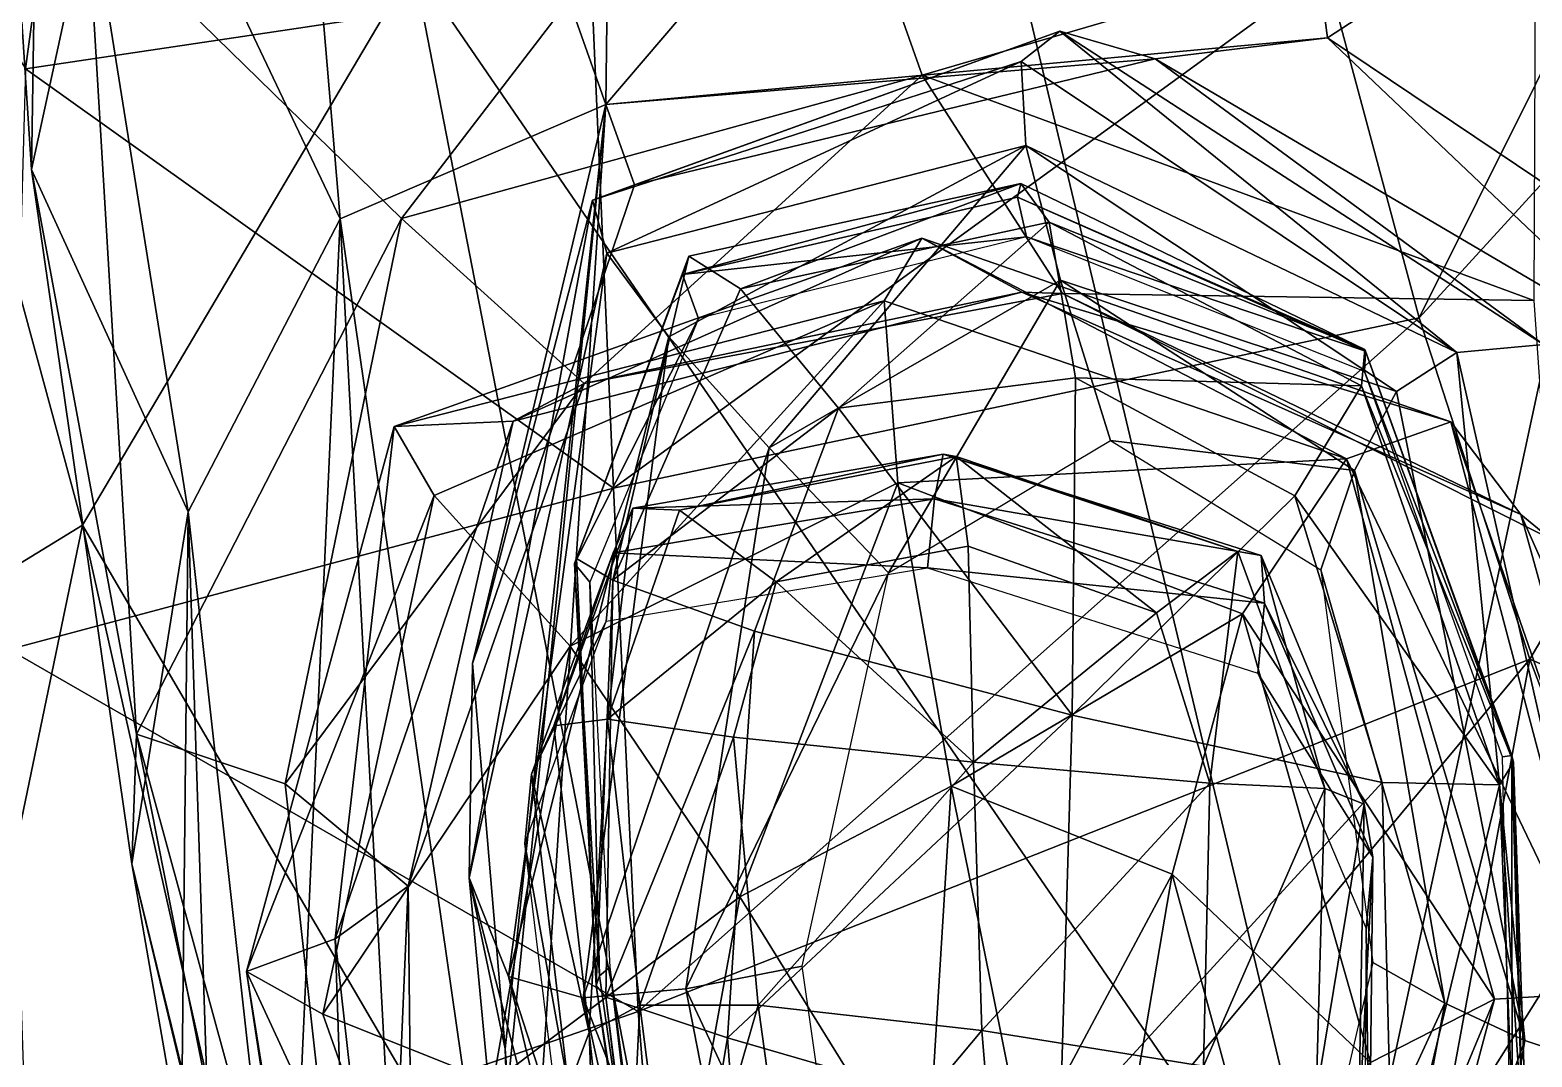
# Model space of a CAD drawing. Extents: x -76 to 76, y -20 to 79.
# Drawn here: x -1.022 to -0.441, y -15.293 to -14.896 of the extents above; entities that cross this region are included whole.
import ezdxf

# ---------------------------------------------------------------- set-up
doc = ezdxf.new("R2010")
doc.units = 0

msp = doc.modelspace()

# ---------------------------------------------------------------- linework, layer by layer
for points in [[(-0.79211, -14.3159, 25.55974), (-0.93917, -14.53067, 25.7798), (-0.79936, -14.92507, 25.38694)], [(-0.79211, -14.3159, 25.55974), (-0.79936, -14.92507, 25.38694), (-0.55475, -14.63891, 25.35983)], [(-0.48506, -15.00759, 27.93395), (-0.2379, -14.51179, 28.01375), (-0.52112, -14.87322, 27.99753)], [(-0.2379, -14.51179, 28.01375), (-0.48506, -15.00759, 27.93395), (-0.146, -14.6367, 27.98381)], [(-0.93917, -14.53067, 25.7798), (-1.01794, -14.72547, 26.12262), (-0.90212, -14.96928, 25.70373)], [(-0.93917, -14.53067, 25.7798), (-0.90212, -14.96928, 25.70373), (-0.79936, -14.92507, 25.38694)], [(-0.87375, -14.87126, 24.94769), (-0.70152, -14.61407, 24.86921), (-0.51599, -15.39267, 24.76285)], [(-0.3779, -14.75012, 24.69859), (-0.51599, -15.39267, 24.76285), (-0.70152, -14.61407, 24.86921)], [(-0.55475, -14.63891, 25.35983), (-0.79936, -14.92507, 25.38694), (-0.52042, -14.89937, 25.38863)], [(-0.41582, -14.83108, 25.31878), (-0.55475, -14.63891, 25.35983), (-0.52042, -14.89937, 25.38863)], [(-0.48506, -15.00759, 27.93395), (-0.44221, -15.13948, 27.87506), (-0.146, -14.6367, 27.98381)], [(-0.17754, -15.25377, 27.8913), (-0.146, -14.6367, 27.98381), (-0.44221, -15.13948, 27.87506)], [(-1.02373, -14.91127, 27.82624), (-1.00263, -14.75486, 27.91399), (-1.16049, -14.68685, 27.81312)], [(-1.03699, -14.71341, 26.42068), (-1.02139, -14.95024, 26.38719), (-1.01794, -14.72547, 26.12262)], [(-1.02139, -14.95024, 26.38719), (-1.03699, -14.71341, 26.42068), (-0.99971, -14.85053, 26.63884)], [(-1.10051, -14.72408, 25.21193), (-1.00175, -15.08768, 25.04925), (-1.245, -15.23671, 25.46927)], [(-0.87375, -14.87126, 24.94769), (-1.00175, -15.08768, 25.04925), (-1.10051, -14.72408, 25.21193)], [(-1.02139, -14.95024, 26.38719), (-0.96087, -15.0826, 26.0655), (-1.01794, -14.72547, 26.12262)], [(-1.01794, -14.72547, 26.12262), (-0.96087, -15.0826, 26.0655), (-0.90212, -14.96928, 25.70373)], [(-0.3779, -14.75012, 24.69859), (-0.20205, -14.89355, 24.61876), (-0.51599, -15.39267, 24.76285)], [(-1.02373, -14.91127, 27.82624), (-0.80499, -14.87855, 27.95578), (-1.00263, -14.75486, 27.91399)], [(-0.87844, -14.96919, 26.66053), (-0.99971, -14.85053, 26.63884), (-0.72731, -14.77236, 26.82006)], [(-0.67708, -14.91374, 26.76125), (-0.87844, -14.96919, 26.66053), (-0.72731, -14.77236, 26.82006)], [(-0.67708, -14.91374, 26.76125), (-0.72731, -14.77236, 26.82006), (-0.44013, -14.84442, 26.90186)], [(-0.41582, -14.83108, 25.31878), (-0.52042, -14.89937, 25.38863), (-0.33352, -15.02495, 25.42521)], [(-0.44066, -15.00093, 26.80487), (-0.67708, -14.91374, 26.76125), (-0.44013, -14.84442, 26.90186)], [(-1.02139, -14.95024, 26.38719), (-0.99971, -14.85053, 26.63884), (-0.98077, -15.16842, 26.43498)], [(-0.98077, -15.16842, 26.43498), (-0.99971, -14.85053, 26.63884), (-0.87844, -14.96919, 26.66053)], [(-0.87375, -14.87126, 24.94769), (-0.7469, -15.52391, 24.8726), (-1.00175, -15.08768, 25.04925)], [(-0.7469, -15.52391, 24.8726), (-0.87375, -14.87126, 24.94769), (-0.51599, -15.39267, 24.76285)], [(-0.80499, -14.87855, 27.95578), (-1.02373, -14.91127, 27.82624), (-0.79638, -15.07342, 27.86526)], [(-0.80499, -14.87855, 27.95578), (-0.79638, -15.07342, 27.86526), (-0.52112, -14.87322, 27.99753)], [(-0.48506, -15.00759, 27.93395), (-0.52112, -14.87322, 27.99753), (-0.79638, -15.07342, 27.86526)], [(-0.20205, -14.89355, 24.61876), (-0.24095, -15.51538, 24.65757), (-0.51599, -15.39267, 24.76285)], [(-0.63891, -14.90856, 25.7457), (-0.62396, -14.89677, 25.68444), (-0.80462, -14.96211, 25.70012)], [(-0.78827, -14.95618, 25.55092), (-0.80462, -14.96211, 25.70012), (-0.62396, -14.89677, 25.68444)], [(-0.58713, -14.90744, 25.5377), (-0.52042, -14.89937, 25.38863), (-0.79936, -14.92507, 25.38694)], [(-0.58713, -14.90744, 25.5377), (-0.78827, -14.95618, 25.55092), (-0.62396, -14.89677, 25.68444)], [(-0.63891, -14.90856, 25.7457), (-0.4705, -15.02093, 25.74331), (-0.62396, -14.89677, 25.68444)], [(-0.58713, -14.90744, 25.5377), (-0.62396, -14.89677, 25.68444), (-0.43699, -15.01785, 25.69383)], [(-0.4705, -15.02093, 25.74331), (-0.43699, -15.01785, 25.69383), (-0.62396, -14.89677, 25.68444)], [(-0.58713, -14.90744, 25.5377), (-0.38982, -15.02337, 25.56568), (-0.52042, -14.89937, 25.38863)], [(-0.38982, -15.02337, 25.56568), (-0.33352, -15.02495, 25.42521), (-0.52042, -14.89937, 25.38863)], [(-0.78827, -14.95618, 25.55092), (-0.58713, -14.90744, 25.5377), (-0.79936, -14.92507, 25.38694)], [(-0.38982, -15.02337, 25.56568), (-0.58713, -14.90744, 25.5377), (-0.43699, -15.01785, 25.69383)], [(-1.02373, -14.91127, 27.82624), (-1.02999, -15.13577, 27.70538), (-0.79638, -15.07342, 27.86526)], [(-0.87844, -14.96919, 26.66053), (-0.67708, -14.91374, 26.76125), (-0.80775, -15.03294, 26.60553)], [(-0.67708, -14.91374, 26.76125), (-0.62292, -14.99814, 26.6776), (-0.80775, -15.03294, 26.60553)], [(-0.799, -14.98261, 25.76436), (-0.63891, -14.90856, 25.7457), (-0.80462, -14.96211, 25.70012)], [(-0.63891, -14.90856, 25.7457), (-0.799, -14.98261, 25.76436), (-0.6371, -14.94098, 25.74307)], [(-0.67708, -14.91374, 26.76125), (-0.44066, -15.00093, 26.80487), (-0.62292, -14.99814, 26.6776)], [(-0.63891, -14.90856, 25.7457), (-0.6371, -14.94098, 25.74307), (-0.4705, -15.02093, 25.74331)], [(-0.844, -15.37208, 25.47959), (-0.79936, -14.92507, 25.38694), (-0.90212, -14.96928, 25.70373)], [(-0.85088, -15.14122, 25.60093), (-0.78827, -14.95618, 25.55092), (-0.79936, -14.92507, 25.38694)], [(-0.83829, -15.29006, 25.53456), (-0.85088, -15.14122, 25.60093), (-0.79936, -14.92507, 25.38694)], [(-0.844, -15.37208, 25.47959), (-0.83313, -15.44249, 25.4951), (-0.79936, -14.92507, 25.38694)], [(-0.83313, -15.44249, 25.4951), (-0.83829, -15.29006, 25.53456), (-0.79936, -14.92507, 25.38694)], [(-0.799, -14.98261, 25.76436), (-0.77501, -15.01488, 25.75904), (-0.6371, -14.94098, 25.74307)], [(-0.6371, -14.94098, 25.74307), (-0.77501, -15.01488, 25.75904), (-0.73626, -15.05785, 25.7107)], [(-0.62363, -14.99304, 25.70391), (-0.6371, -14.94098, 25.74307), (-0.73626, -15.05785, 25.7107)], [(-0.6371, -14.94098, 25.74307), (-0.49374, -15.03603, 25.73699), (-0.4705, -15.02093, 25.74331)], [(-0.6371, -14.94098, 25.74307), (-0.62363, -14.99304, 25.70391), (-0.49374, -15.03603, 25.73699)], [(-0.98267, -15.21859, 26.27777), (-1.02139, -14.95024, 26.38719), (-0.98077, -15.16842, 26.43498)], [(-1.02139, -14.95024, 26.38719), (-0.98267, -15.21859, 26.27777), (-0.96087, -15.0826, 26.0655)], [(-0.78827, -14.95618, 25.55092), (-0.85088, -15.14122, 25.60093), (-0.80462, -14.96211, 25.70012)], [(-0.64028, -14.96096, 25.74739), (-0.76981, -14.99082, 25.7514), (-0.63894, -14.95571, 25.79648)], [(-0.76981, -14.99082, 25.7514), (-0.76729, -14.9837, 25.81027), (-0.63894, -14.95571, 25.79648)], [(-0.63894, -14.95571, 25.79648), (-0.76729, -14.9837, 25.81027), (-0.74729, -14.99636, 25.87472)], [(-0.62799, -14.97061, 25.86141), (-0.63894, -14.95571, 25.79648), (-0.74729, -14.99636, 25.87472)], [(-0.64028, -14.96096, 25.74739), (-0.63894, -14.95571, 25.79648), (-0.50598, -15.01983, 25.78301)], [(-0.63894, -14.95571, 25.79648), (-0.62799, -14.97061, 25.86141), (-0.50598, -15.01983, 25.78301)], [(-0.85088, -15.14122, 25.60093), (-0.85225, -15.22404, 25.7141), (-0.80462, -14.96211, 25.70012)], [(-0.799, -14.98261, 25.76436), (-0.80462, -14.96211, 25.70012), (-0.85225, -15.22404, 25.7141)], [(-0.64028, -14.96096, 25.74739), (-0.6368, -14.97631, 25.7062), (-0.76981, -14.99082, 25.7514)], [(-0.64028, -14.96096, 25.74739), (-0.50579, -15.02045, 25.74054), (-0.6368, -14.97631, 25.7062)], [(-0.50579, -15.02045, 25.74054), (-0.64028, -14.96096, 25.74739), (-0.50598, -15.01983, 25.78301)], [(-0.9233, -15.18764, 26.50369), (-0.98077, -15.16842, 26.43498), (-0.87844, -14.96919, 26.66053)], [(-0.90212, -14.96928, 25.70373), (-0.96087, -15.0826, 26.0655), (-0.92271, -15.42463, 25.90655)], [(-0.9233, -15.18764, 26.50369), (-0.87844, -14.96919, 26.66053), (-0.80775, -15.03294, 26.60553)], [(-0.88106, -15.36419, 25.67551), (-0.90212, -14.96928, 25.70373), (-0.92271, -15.42463, 25.90655)], [(-0.88106, -15.36419, 25.67551), (-0.844, -15.37208, 25.47959), (-0.90212, -14.96928, 25.70373)], [(-0.62799, -14.97061, 25.86141), (-0.74729, -14.99636, 25.87472), (-0.70942, -15.04251, 25.90249)], [(-0.61789, -15.03073, 25.91192), (-0.62799, -14.97061, 25.86141), (-0.70942, -15.04251, 25.90249)], [(-0.62799, -14.97061, 25.86141), (-0.50736, -15.03379, 25.84562), (-0.50598, -15.01983, 25.78301)], [(-0.62799, -14.97061, 25.86141), (-0.61789, -15.03073, 25.91192), (-0.50736, -15.03379, 25.84562)], [(-0.67726, -14.97674, 26.39267), (-0.88121, -15.04957, 26.34524), (-0.83527, -15.04744, 26.47429)], [(-0.67726, -14.97674, 26.39267), (-0.69177, -15.00098, 26.33826), (-0.88121, -15.04957, 26.34524)], [(-0.63864, -14.99761, 26.53047), (-0.67726, -14.97674, 26.39267), (-0.83527, -15.04744, 26.47429)], [(-0.6368, -14.97631, 25.7062), (-0.76359, -15.00783, 25.69533), (-0.76981, -14.99082, 25.7514)], [(-0.69177, -15.00098, 26.33826), (-0.67726, -14.97674, 26.39267), (-0.51306, -15.06208, 26.32064)], [(-0.67726, -14.97674, 26.39267), (-0.63864, -14.99761, 26.53047), (-0.47282, -15.0477, 26.37844)], [(-0.67726, -14.97674, 26.39267), (-0.47282, -15.0477, 26.37844), (-0.51306, -15.06208, 26.32064)], [(-0.50579, -15.02045, 25.74054), (-0.5062, -15.02836, 25.70812), (-0.6368, -14.97631, 25.7062)], [(-0.83703, -15.26208, 25.77641), (-0.799, -14.98261, 25.76436), (-0.85225, -15.22404, 25.7141)], [(-0.799, -14.98261, 25.76436), (-0.83703, -15.26208, 25.77641), (-0.77501, -15.01488, 25.75904)], [(-0.81078, -15.10056, 25.80639), (-0.76729, -14.9837, 25.81027), (-0.76981, -14.99082, 25.7514)], [(-0.81078, -15.10056, 25.80639), (-0.79674, -15.10891, 25.86412), (-0.76729, -14.9837, 25.81027)], [(-0.79674, -15.10891, 25.86412), (-0.74729, -14.99636, 25.87472), (-0.76729, -14.9837, 25.81027)], [(-0.8115, -15.10255, 25.74224), (-0.81078, -15.10056, 25.80639), (-0.76981, -14.99082, 25.7514)], [(-0.8115, -15.10255, 25.74224), (-0.76981, -14.99082, 25.7514), (-0.76359, -15.00783, 25.69533)], [(-0.62363, -14.99304, 25.70391), (-0.73626, -15.05785, 25.7107), (-0.69013, -15.10617, 25.64085)], [(-0.60434, -15.05493, 25.64648), (-0.62363, -14.99304, 25.70391), (-0.69013, -15.10617, 25.64085)], [(-0.62363, -14.99304, 25.70391), (-0.51009, -15.06662, 25.69767), (-0.49374, -15.03603, 25.73699)], [(-0.62363, -14.99304, 25.70391), (-0.60434, -15.05493, 25.64648), (-0.51009, -15.06662, 25.69767)], [(-0.63864, -14.99761, 26.53047), (-0.83527, -15.04744, 26.47429), (-0.80775, -15.03294, 26.60553)], [(-0.62292, -14.99814, 26.6776), (-0.63864, -14.99761, 26.53047), (-0.80775, -15.03294, 26.60553)], [(-0.74729, -14.99636, 25.87472), (-0.79674, -15.10891, 25.86412), (-0.70942, -15.04251, 25.90249)], [(-0.63864, -14.99761, 26.53047), (-0.62292, -14.99814, 26.6776), (-0.4458, -15.08356, 26.52832)], [(-0.63864, -14.99761, 26.53047), (-0.4458, -15.08356, 26.52832), (-0.47282, -15.0477, 26.37844)], [(-0.44066, -15.00093, 26.80487), (-0.4343, -15.09295, 26.69477), (-0.62292, -14.99814, 26.6776)], [(-0.62292, -14.99814, 26.6776), (-0.4343, -15.09295, 26.69477), (-0.4458, -15.08356, 26.52832)], [(-0.69177, -15.00098, 26.33826), (-0.86577, -15.07627, 26.29686), (-0.88121, -15.04957, 26.34524)], [(-0.86577, -15.07627, 26.29686), (-0.69177, -15.00098, 26.33826), (-0.81319, -15.13451, 26.3154)], [(-0.69177, -15.00098, 26.33826), (-0.68655, -15.07127, 26.35002), (-0.81319, -15.13451, 26.3154)], [(-0.69177, -15.00098, 26.33826), (-0.51306, -15.06208, 26.32064), (-0.68655, -15.07127, 26.35002)], [(-0.80555, -15.10971, 25.67487), (-0.8115, -15.10255, 25.74224), (-0.76359, -15.00783, 25.69533)], [(-0.78694, -15.27566, 27.79158), (-0.48506, -15.00759, 27.93395), (-0.79638, -15.07342, 27.86526)], [(-0.48506, -15.00759, 27.93395), (-0.78694, -15.27566, 27.79158), (-0.44221, -15.13948, 27.87506)], [(-0.83703, -15.26208, 25.77641), (-0.80815, -15.27041, 25.7753), (-0.77501, -15.01488, 25.75904)], [(-0.73626, -15.05785, 25.7107), (-0.77501, -15.01488, 25.75904), (-0.80815, -15.27041, 25.7753)], [(-0.4705, -15.02093, 25.74331), (-0.40747, -15.29892, 25.76624), (-0.43699, -15.01785, 25.69383)], [(-0.44862, -15.17933, 25.78784), (-0.50598, -15.01983, 25.78301), (-0.50736, -15.03379, 25.84562)], [(-0.50579, -15.02045, 25.74054), (-0.44922, -15.17674, 25.7412), (-0.5062, -15.02836, 25.70812)], [(-0.44922, -15.17674, 25.7412), (-0.50579, -15.02045, 25.74054), (-0.50598, -15.01983, 25.78301)], [(-0.44862, -15.17933, 25.78784), (-0.44922, -15.17674, 25.7412), (-0.50598, -15.01983, 25.78301)], [(-0.4705, -15.02093, 25.74331), (-0.49374, -15.03603, 25.73699), (-0.44423, -15.28687, 25.7463)], [(-0.40747, -15.29892, 25.76624), (-0.4705, -15.02093, 25.74331), (-0.44423, -15.28687, 25.7463)], [(-0.44922, -15.17674, 25.7412), (-0.45276, -15.17721, 25.7017), (-0.5062, -15.02836, 25.70812)], [(-0.87586, -15.22724, 26.47717), (-0.9233, -15.18764, 26.50369), (-0.80775, -15.03294, 26.60553)], [(-0.87586, -15.22724, 26.47717), (-0.80775, -15.03294, 26.60553), (-0.83527, -15.04744, 26.47429)], [(-0.61911, -15.16111, 25.91775), (-0.61789, -15.03073, 25.91192), (-0.70942, -15.04251, 25.90249)], [(-0.61789, -15.03073, 25.91192), (-0.61911, -15.16111, 25.91775), (-0.53304, -15.07634, 25.88917)], [(-0.61789, -15.03073, 25.91192), (-0.53304, -15.07634, 25.88917), (-0.50736, -15.03379, 25.84562)], [(-0.45393, -15.18803, 25.84878), (-0.50736, -15.03379, 25.84562), (-0.53304, -15.07634, 25.88917)], [(-0.45393, -15.18803, 25.84878), (-0.44862, -15.17933, 25.78784), (-0.50736, -15.03379, 25.84562)], [(-0.44423, -15.28687, 25.7463), (-0.49374, -15.03603, 25.73699), (-0.51009, -15.06662, 25.69767)], [(-0.79674, -15.10891, 25.86412), (-0.74198, -15.12872, 25.90478), (-0.70942, -15.04251, 25.90249)], [(-0.74198, -15.12872, 25.90478), (-0.61911, -15.16111, 25.91775), (-0.70942, -15.04251, 25.90249)], [(-0.93826, -15.2602, 26.25278), (-0.90407, -15.24758, 26.36707), (-0.88121, -15.04957, 26.34524)], [(-0.93826, -15.2602, 26.25278), (-0.88121, -15.04957, 26.34524), (-0.86577, -15.07627, 26.29686)], [(-0.90407, -15.24758, 26.36707), (-0.87586, -15.22724, 26.47717), (-0.83527, -15.04744, 26.47429)], [(-0.90407, -15.24758, 26.36707), (-0.83527, -15.04744, 26.47429), (-0.88121, -15.04957, 26.34524)], [(-0.51306, -15.06208, 26.32064), (-0.47282, -15.0477, 26.37844), (-0.41434, -15.26845, 26.28594)], [(-0.38832, -15.29112, 26.46107), (-0.41434, -15.26845, 26.28594), (-0.47282, -15.0477, 26.37844)], [(-0.4458, -15.08356, 26.52832), (-0.38832, -15.29112, 26.46107), (-0.47282, -15.0477, 26.37844)], [(-0.76853, -15.26694, 25.71355), (-0.73626, -15.05785, 25.7107), (-0.80815, -15.27041, 25.7753)], [(-0.73626, -15.05785, 25.7107), (-0.76853, -15.26694, 25.71355), (-0.69013, -15.10617, 25.64085)], [(-0.60434, -15.05493, 25.64648), (-0.523, -15.10493, 25.64187), (-0.51009, -15.06662, 25.69767)], [(-0.67242, -15.07758, 26.28355), (-0.66901, -15.0602, 26.15886), (-0.78891, -15.08112, 26.15526)], [(-0.77098, -15.08196, 26.07948), (-0.78891, -15.08112, 26.15526), (-0.66901, -15.0602, 26.15886)], [(-0.664, -15.06118, 26.07629), (-0.77098, -15.08196, 26.07948), (-0.66901, -15.0602, 26.15886)], [(-0.77098, -15.08196, 26.07948), (-0.664, -15.06118, 26.07629), (-0.73352, -15.1096, 26.05804)], [(-0.664, -15.06118, 26.07629), (-0.65942, -15.09581, 26.04054), (-0.73352, -15.1096, 26.05804)], [(-0.51306, -15.06208, 26.32064), (-0.55333, -15.12195, 26.33463), (-0.68655, -15.07127, 26.35002)], [(-0.66901, -15.0602, 26.15886), (-0.67242, -15.07758, 26.28355), (-0.54606, -15.09938, 26.15703)], [(-0.664, -15.06118, 26.07629), (-0.66901, -15.0602, 26.15886), (-0.55508, -15.09785, 26.07889)], [(-0.66901, -15.0602, 26.15886), (-0.54606, -15.09938, 26.15703), (-0.55508, -15.09785, 26.07889)], [(-0.664, -15.06118, 26.07629), (-0.55508, -15.09785, 26.07889), (-0.58658, -15.1216, 26.05646)], [(-0.65942, -15.09581, 26.04054), (-0.664, -15.06118, 26.07629), (-0.58658, -15.1216, 26.05646)], [(-0.51306, -15.06208, 26.32064), (-0.45593, -15.27088, 26.22682), (-0.55333, -15.12195, 26.33463)], [(-0.45593, -15.27088, 26.22682), (-0.51306, -15.06208, 26.32064), (-0.41434, -15.26845, 26.28594)], [(-0.47507, -15.27238, 25.69444), (-0.51009, -15.06662, 25.69767), (-0.523, -15.10493, 25.64187)], [(-0.47507, -15.27238, 25.69444), (-0.44423, -15.28687, 25.7463), (-0.51009, -15.06662, 25.69767)], [(-0.78694, -15.27566, 27.79158), (-0.79638, -15.07342, 27.86526), (-1.02999, -15.13577, 27.70538)], [(-0.90875, -15.27665, 26.21365), (-0.93826, -15.2602, 26.25278), (-0.86577, -15.07627, 26.29686)], [(-0.90875, -15.27665, 26.21365), (-0.86577, -15.07627, 26.29686), (-0.81319, -15.13451, 26.3154)], [(-0.74767, -15.23133, 26.38712), (-0.81319, -15.13451, 26.3154), (-0.68655, -15.07127, 26.35002)], [(-0.66594, -15.18858, 26.41073), (-0.74767, -15.23133, 26.38712), (-0.68655, -15.07127, 26.35002)], [(-0.66594, -15.18858, 26.41073), (-0.68655, -15.07127, 26.35002), (-0.55333, -15.12195, 26.33463)], [(-0.7988, -15.1627, 26.08876), (-0.81952, -15.16526, 26.14733), (-0.78891, -15.08112, 26.15526)], [(-0.79662, -15.09844, 26.27771), (-0.78891, -15.08112, 26.15526), (-0.81952, -15.16526, 26.14733)], [(-0.77098, -15.08196, 26.07948), (-0.7988, -15.1627, 26.08876), (-0.78891, -15.08112, 26.15526)], [(-0.7988, -15.1627, 26.08876), (-0.77098, -15.08196, 26.07948), (-0.73352, -15.1096, 26.05804)], [(-0.67242, -15.07758, 26.28355), (-0.79662, -15.09844, 26.27771), (-0.67503, -15.10414, 26.42931)], [(-0.79662, -15.09844, 26.27771), (-0.67242, -15.07758, 26.28355), (-0.78891, -15.08112, 26.15526)], [(-0.67242, -15.07758, 26.28355), (-0.67503, -15.10414, 26.42931), (-0.54479, -15.1179, 26.28024)], [(-0.67242, -15.07758, 26.28355), (-0.54479, -15.1179, 26.28024), (-0.54606, -15.09938, 26.15703)], [(-0.61911, -15.16111, 25.91775), (-0.49935, -15.18718, 25.90007), (-0.53304, -15.07634, 25.88917)], [(-0.49935, -15.18718, 25.90007), (-0.45393, -15.18803, 25.84878), (-0.53304, -15.07634, 25.88917)], [(-1.00175, -15.08768, 25.04925), (-1.08137, -15.47121, 25.3568), (-1.245, -15.23671, 25.46927)], [(-1.00175, -15.08768, 25.04925), (-0.88899, -15.58841, 24.98582), (-1.08137, -15.47121, 25.3568)], [(-0.7469, -15.52391, 24.8726), (-0.88899, -15.58841, 24.98582), (-1.00175, -15.08768, 25.04925)], [(-0.98267, -15.21859, 26.27777), (-0.9631, -15.29818, 26.10456), (-0.96087, -15.0826, 26.0655)], [(-0.95154, -15.36553, 26.01579), (-0.96087, -15.0826, 26.0655), (-0.9631, -15.29818, 26.10456)], [(-0.92271, -15.42463, 25.90655), (-0.96087, -15.0826, 26.0655), (-0.95154, -15.36553, 26.01579)], [(-0.38832, -15.29112, 26.46107), (-0.4458, -15.08356, 26.52832), (-0.35478, -15.28826, 26.65955)], [(-0.4458, -15.08356, 26.52832), (-0.4343, -15.09295, 26.69477), (-0.35478, -15.28826, 26.65955)], [(-0.82815, -15.18396, 26.26407), (-0.79662, -15.09844, 26.27771), (-0.81952, -15.16526, 26.14733)], [(-0.79662, -15.09844, 26.27771), (-0.82815, -15.18396, 26.26407), (-0.79922, -15.12486, 26.42351)], [(-0.79662, -15.09844, 26.27771), (-0.79922, -15.12486, 26.42351), (-0.67503, -15.10414, 26.42931)], [(-0.65942, -15.09581, 26.04054), (-0.65732, -15.17935, 26.05632), (-0.73352, -15.1096, 26.05804)], [(-0.65732, -15.17935, 26.05632), (-0.65942, -15.09581, 26.04054), (-0.58658, -15.1216, 26.05646)], [(-0.56601, -15.18744, 26.06252), (-0.58658, -15.1216, 26.05646), (-0.55508, -15.09785, 26.07889)], [(-0.52149, -15.18945, 26.08702), (-0.56601, -15.18744, 26.06252), (-0.55508, -15.09785, 26.07889)], [(-0.52149, -15.18945, 26.08702), (-0.55508, -15.09785, 26.07889), (-0.54606, -15.09938, 26.15703)], [(-0.50629, -15.19556, 26.14871), (-0.52149, -15.18945, 26.08702), (-0.54606, -15.09938, 26.15703)], [(-0.50629, -15.19556, 26.14871), (-0.54606, -15.09938, 26.15703), (-0.54479, -15.1179, 26.28024)], [(-0.81078, -15.10056, 25.80639), (-0.8115, -15.10255, 25.74224), (-0.80318, -15.2656, 25.79649)], [(-0.8115, -15.10255, 25.74224), (-0.80555, -15.10971, 25.67487), (-0.8018, -15.26185, 25.7284)], [(-0.8115, -15.10255, 25.74224), (-0.8018, -15.26185, 25.7284), (-0.80318, -15.2656, 25.79649)], [(-0.79674, -15.10891, 25.86412), (-0.81078, -15.10056, 25.80639), (-0.80318, -15.2656, 25.79649)], [(-0.67503, -15.10414, 26.42931), (-0.54739, -15.14491, 26.426), (-0.54479, -15.1179, 26.28024)], [(-0.50297, -15.25667, 25.62661), (-0.47507, -15.27238, 25.69444), (-0.523, -15.10493, 25.64187)], [(-0.80555, -15.10971, 25.67487), (-0.79786, -15.25849, 25.65346), (-0.8018, -15.26185, 25.7284)], [(-0.79944, -15.27017, 25.8509), (-0.79674, -15.10891, 25.86412), (-0.80318, -15.2656, 25.79649)], [(-0.79674, -15.10891, 25.86412), (-0.79944, -15.27017, 25.8509), (-0.74198, -15.12872, 25.90478)], [(-0.75004, -15.16962, 26.06591), (-0.7988, -15.1627, 26.08876), (-0.73352, -15.1096, 26.05804)], [(-0.76853, -15.26694, 25.71355), (-0.72353, -15.25815, 25.62539), (-0.69013, -15.10617, 25.64085)], [(-0.65732, -15.17935, 26.05632), (-0.75004, -15.16962, 26.06591), (-0.73352, -15.1096, 26.05804)], [(-0.58049, -15.22255, 26.40006), (-0.66594, -15.18858, 26.41073), (-0.55333, -15.12195, 26.33463)], [(-0.56601, -15.18744, 26.06252), (-0.65732, -15.17935, 26.05632), (-0.58658, -15.1216, 26.05646)], [(-0.58049, -15.22255, 26.40006), (-0.55333, -15.12195, 26.33463), (-0.50379, -15.29533, 26.25603)], [(-0.45593, -15.27088, 26.22682), (-0.50379, -15.29533, 26.25603), (-0.55333, -15.12195, 26.33463)], [(-0.50295, -15.21598, 26.26647), (-0.54479, -15.1179, 26.28024), (-0.54739, -15.14491, 26.426)], [(-0.50295, -15.21598, 26.26647), (-0.50629, -15.19556, 26.14871), (-0.54479, -15.1179, 26.28024)], [(-0.82815, -15.18396, 26.26407), (-0.83074, -15.21072, 26.40992), (-0.79922, -15.12486, 26.42351)], [(-0.79944, -15.27017, 25.8509), (-0.75241, -15.28586, 25.89008), (-0.74198, -15.12872, 25.90478)], [(-0.61911, -15.16111, 25.91775), (-0.74198, -15.12872, 25.90478), (-0.75241, -15.28586, 25.89008)], [(-1.02254, -15.35756, 27.63238), (-0.78694, -15.27566, 27.79158), (-1.02999, -15.13577, 27.70538)], [(-0.84298, -15.30292, 26.24394), (-0.90875, -15.27665, 26.21365), (-0.81319, -15.13451, 26.3154)], [(-0.84298, -15.30292, 26.24394), (-0.81319, -15.13451, 26.3154), (-0.74767, -15.23133, 26.38712)], [(-0.78694, -15.27566, 27.79158), (-0.76651, -15.52895, 27.71918), (-0.44221, -15.13948, 27.87506)], [(-0.44221, -15.13948, 27.87506), (-0.76651, -15.52895, 27.71918), (-0.51639, -15.54097, 27.71176)], [(-0.35594, -15.36681, 27.80334), (-0.44221, -15.13948, 27.87506), (-0.51639, -15.54097, 27.71176)], [(-0.35594, -15.36681, 27.80334), (-0.17754, -15.25377, 27.8913), (-0.44221, -15.13948, 27.87506)], [(-0.85088, -15.14122, 25.60093), (-0.83829, -15.29006, 25.53456), (-0.85225, -15.22404, 25.7141)], [(-0.50553, -15.24355, 26.41225), (-0.50295, -15.21598, 26.26647), (-0.54739, -15.14491, 26.426)], [(-0.81952, -15.16526, 26.14733), (-0.7988, -15.1627, 26.08876), (-0.80583, -15.28376, 26.12881)], [(-0.7988, -15.1627, 26.08876), (-0.78626, -15.27327, 26.0813), (-0.80583, -15.28376, 26.12881)], [(-0.7988, -15.1627, 26.08876), (-0.75004, -15.16962, 26.06591), (-0.78626, -15.27327, 26.0813)], [(-0.6239, -15.323, 25.91251), (-0.61911, -15.16111, 25.91775), (-0.75241, -15.28586, 25.89008)], [(-0.61911, -15.16111, 25.91775), (-0.6239, -15.323, 25.91251), (-0.49935, -15.18718, 25.90007)], [(-0.98267, -15.21859, 26.27777), (-0.98077, -15.16842, 26.43498), (-0.91545, -15.49817, 26.30598)], [(-0.9233, -15.18764, 26.50369), (-0.88785, -15.50883, 26.36816), (-0.98077, -15.16842, 26.43498)], [(-0.88785, -15.50883, 26.36816), (-0.91545, -15.49817, 26.30598), (-0.98077, -15.16842, 26.43498)], [(-0.82815, -15.18396, 26.26407), (-0.81952, -15.16526, 26.14733), (-0.80583, -15.28376, 26.12881)], [(-0.75004, -15.16962, 26.06591), (-0.74054, -15.27316, 26.07003), (-0.78626, -15.27327, 26.0813)], [(-0.75004, -15.16962, 26.06591), (-0.65732, -15.17935, 26.05632), (-0.74054, -15.27316, 26.07003)], [(-0.65732, -15.17935, 26.05632), (-0.6541, -15.283, 26.06384), (-0.74054, -15.27316, 26.07003)], [(-0.65732, -15.17935, 26.05632), (-0.56601, -15.18744, 26.06252), (-0.6541, -15.283, 26.06384)], [(-0.44862, -15.17933, 25.78784), (-0.45393, -15.18803, 25.84878), (-0.44227, -15.36395, 25.79866)], [(-0.45276, -15.17721, 25.7017), (-0.44922, -15.17674, 25.7412), (-0.44903, -15.356, 25.68779)], [(-0.44922, -15.17674, 25.7412), (-0.44862, -15.17933, 25.78784), (-0.44405, -15.36006, 25.74181)], [(-0.44922, -15.17674, 25.7412), (-0.44405, -15.36006, 25.74181), (-0.44903, -15.356, 25.68779)], [(-0.44862, -15.17933, 25.78784), (-0.44227, -15.36395, 25.79866), (-0.44405, -15.36006, 25.74181)], [(-0.82815, -15.18396, 26.26407), (-0.81378, -15.30507, 26.24369), (-0.83074, -15.21072, 26.40992)], [(-0.81378, -15.30507, 26.24369), (-0.82815, -15.18396, 26.26407), (-0.80583, -15.28376, 26.12881)], [(-0.9233, -15.18764, 26.50369), (-0.87586, -15.22724, 26.47717), (-0.88785, -15.50883, 26.36816)], [(-0.74767, -15.23133, 26.38712), (-0.66594, -15.18858, 26.41073), (-0.6757, -15.34743, 26.48544)], [(-0.66594, -15.18858, 26.41073), (-0.63763, -15.32939, 26.4959), (-0.6757, -15.34743, 26.48544)], [(-0.66594, -15.18858, 26.41073), (-0.58049, -15.22255, 26.40006), (-0.63763, -15.32939, 26.4959)], [(-0.56601, -15.18744, 26.06252), (-0.56838, -15.29673, 26.06559), (-0.6541, -15.283, 26.06384)], [(-0.6239, -15.323, 25.91251), (-0.49502, -15.35805, 25.90671), (-0.49935, -15.18718, 25.90007)], [(-0.56601, -15.18744, 26.06252), (-0.52149, -15.18945, 26.08702), (-0.56838, -15.29673, 26.06559)], [(-0.52149, -15.18945, 26.08702), (-0.52479, -15.30827, 26.07814), (-0.56838, -15.29673, 26.06559)], [(-0.52149, -15.18945, 26.08702), (-0.50629, -15.19556, 26.14871), (-0.52479, -15.30827, 26.07814)], [(-0.45393, -15.18803, 25.84878), (-0.49935, -15.18718, 25.90007), (-0.49502, -15.35805, 25.90671)], [(-0.44687, -15.36749, 25.86119), (-0.45393, -15.18803, 25.84878), (-0.49502, -15.35805, 25.90671)], [(-0.45393, -15.18803, 25.84878), (-0.44687, -15.36749, 25.86119), (-0.44227, -15.36395, 25.79866)], [(-0.50629, -15.19556, 26.14871), (-0.50844, -15.32298, 26.12873), (-0.52479, -15.30827, 26.07814)], [(-0.50629, -15.19556, 26.14871), (-0.50295, -15.21598, 26.26647), (-0.50844, -15.32298, 26.12873)], [(-0.81378, -15.30507, 26.24369), (-0.81593, -15.33178, 26.39226), (-0.83074, -15.21072, 26.40992)], [(-0.93081, -15.51655, 26.18388), (-0.98267, -15.21859, 26.27777), (-0.91545, -15.49817, 26.30598)], [(-0.98267, -15.21859, 26.27777), (-0.93081, -15.51655, 26.18388), (-0.9631, -15.29818, 26.10456)], [(-0.50295, -15.21598, 26.26647), (-0.50442, -15.34622, 26.2446), (-0.50844, -15.32298, 26.12873)], [(-0.50295, -15.21598, 26.26647), (-0.50553, -15.24355, 26.41225), (-0.50442, -15.34622, 26.2446)], [(-0.83703, -15.26208, 25.77641), (-0.85225, -15.22404, 25.7141), (-0.76767, -15.55047, 25.78108)], [(-0.83829, -15.29006, 25.53456), (-0.81448, -15.62293, 25.72068), (-0.85225, -15.22404, 25.7141)], [(-0.85225, -15.22404, 25.7141), (-0.81448, -15.62293, 25.72068), (-0.76767, -15.55047, 25.78108)], [(-0.58049, -15.22255, 26.40006), (-0.60108, -15.34351, 26.49122), (-0.63763, -15.32939, 26.4959)], [(-0.58049, -15.22255, 26.40006), (-0.54862, -15.33905, 26.34646), (-0.60108, -15.34351, 26.49122)], [(-0.54862, -15.33905, 26.34646), (-0.58049, -15.22255, 26.40006), (-0.50379, -15.29533, 26.25603)], [(-0.87586, -15.22724, 26.47717), (-0.90407, -15.24758, 26.36707), (-0.87258, -15.52699, 26.3609)], [(-0.87586, -15.22724, 26.47717), (-0.87258, -15.52699, 26.3609), (-0.88785, -15.50883, 26.36816)], [(-0.76838, -15.345, 26.33791), (-0.84298, -15.30292, 26.24394), (-0.74767, -15.23133, 26.38712)], [(-0.76838, -15.345, 26.33791), (-0.74767, -15.23133, 26.38712), (-0.6757, -15.34743, 26.48544)], [(-0.50553, -15.24355, 26.41225), (-0.50656, -15.37372, 26.39312), (-0.50442, -15.34622, 26.2446)], [(-0.90407, -15.24758, 26.36707), (-0.93826, -15.2602, 26.25278), (-0.89418, -15.53553, 26.26793)], [(-0.90407, -15.24758, 26.36707), (-0.89418, -15.53553, 26.26793), (-0.87258, -15.52699, 26.3609)], [(-0.90875, -15.27665, 26.21365), (-0.83852, -15.47559, 26.13374), (-0.93826, -15.2602, 26.25278)], [(-0.93826, -15.2602, 26.25278), (-0.89494, -15.54771, 26.13206), (-0.89418, -15.53553, 26.26793)], [(-0.83852, -15.47559, 26.13374), (-0.89494, -15.54771, 26.13206), (-0.93826, -15.2602, 26.25278)], [(-0.8018, -15.26185, 25.7284), (-0.77714, -15.43439, 25.71838), (-0.80318, -15.2656, 25.79649)], [(-0.77714, -15.43439, 25.71838), (-0.8018, -15.26185, 25.7284), (-0.79786, -15.25849, 25.65346)], [(-0.77567, -15.43073, 25.63969), (-0.77714, -15.43439, 25.71838), (-0.79786, -15.25849, 25.65346)], [(-0.72353, -15.25815, 25.62539), (-0.76853, -15.26694, 25.71355), (-0.70178, -15.40976, 25.61022)], [(-0.47507, -15.27238, 25.69444), (-0.50297, -15.25667, 25.62661), (-0.53807, -15.40878, 25.61105)], [(-0.83703, -15.26208, 25.77641), (-0.76767, -15.55047, 25.78108), (-0.75031, -15.52993, 25.78277)], [(-0.80815, -15.27041, 25.7753), (-0.83703, -15.26208, 25.77641), (-0.75031, -15.52993, 25.78277)], [(-0.76853, -15.26694, 25.71355), (-0.80815, -15.27041, 25.7753), (-0.72743, -15.4773, 25.71089)], [(-0.77714, -15.43439, 25.71838), (-0.77821, -15.43814, 25.79221), (-0.80318, -15.2656, 25.79649)], [(-0.79944, -15.27017, 25.8509), (-0.80318, -15.2656, 25.79649), (-0.77821, -15.43814, 25.79221)], [(-0.76853, -15.26694, 25.71355), (-0.72743, -15.4773, 25.71089), (-0.70178, -15.40976, 25.61022)], [(-0.80815, -15.27041, 25.7753), (-0.75031, -15.52993, 25.78277), (-0.72743, -15.4773, 25.71089)], [(-0.79281, -15.40777, 26.09346), (-0.80583, -15.28376, 26.12881), (-0.78626, -15.27327, 26.0813)], [(-0.77848, -15.44203, 25.85635), (-0.79944, -15.27017, 25.8509), (-0.77821, -15.43814, 25.79221)], [(-0.79944, -15.27017, 25.8509), (-0.77848, -15.44203, 25.85635), (-0.75241, -15.28586, 25.89008)], [(-0.77221, -15.38351, 26.0343), (-0.79281, -15.40777, 26.09346), (-0.78626, -15.27327, 26.0813)], [(-0.77221, -15.38351, 26.0343), (-0.78626, -15.27327, 26.0813), (-0.74054, -15.27316, 26.07003)], [(-0.72712, -15.37018, 26.01321), (-0.77221, -15.38351, 26.0343), (-0.74054, -15.27316, 26.07003)], [(-0.72712, -15.37018, 26.01321), (-0.74054, -15.27316, 26.07003), (-0.6541, -15.283, 26.06384)], [(-0.45593, -15.27088, 26.22682), (-0.51201, -15.48113, 26.1297), (-0.53905, -15.4706, 26.17441)], [(-0.50379, -15.29533, 26.25603), (-0.45593, -15.27088, 26.22682), (-0.53905, -15.4706, 26.17441)], [(-0.51342, -15.47687, 25.69649), (-0.47507, -15.27238, 25.69444), (-0.53807, -15.40878, 25.61105)], [(-0.47507, -15.27238, 25.69444), (-0.51342, -15.47687, 25.69649), (-0.44423, -15.28687, 25.7463)], [(-0.45593, -15.27088, 26.22682), (-0.41434, -15.26845, 26.28594), (-0.51201, -15.48113, 26.1297)], [(-0.41434, -15.26845, 26.28594), (-0.45977, -15.56684, 26.13273), (-0.51201, -15.48113, 26.1297)], [(-0.39583, -15.57439, 26.38533), (-0.45977, -15.56684, 26.13273), (-0.41434, -15.26845, 26.28594)], [(-0.78694, -15.27566, 27.79158), (-1.02254, -15.35756, 27.63238), (-0.76651, -15.52895, 27.71918)], [(-0.90875, -15.27665, 26.21365), (-0.84298, -15.30292, 26.24394), (-0.83852, -15.47559, 26.13374)], [(-0.80025, -15.43275, 26.21761), (-0.81378, -15.30507, 26.24369), (-0.80583, -15.28376, 26.12881)], [(-0.79281, -15.40777, 26.09346), (-0.80025, -15.43275, 26.21761), (-0.80583, -15.28376, 26.12881)], [(-0.64617, -15.37796, 26.00331), (-0.72712, -15.37018, 26.01321), (-0.6541, -15.283, 26.06384)], [(-0.64617, -15.37796, 26.00331), (-0.6541, -15.283, 26.06384), (-0.56838, -15.29673, 26.06559)], [(-0.83829, -15.29006, 25.53456), (-0.83313, -15.44249, 25.4951), (-0.81448, -15.62293, 25.72068)], [(-0.77848, -15.44203, 25.85635), (-0.73993, -15.45292, 25.90436), (-0.75241, -15.28586, 25.89008)], [(-0.6239, -15.323, 25.91251), (-0.75241, -15.28586, 25.89008), (-0.73993, -15.45292, 25.90436)], [(-0.51342, -15.47687, 25.69649), (-0.4857, -15.53373, 25.76388), (-0.44423, -15.28687, 25.7463)], [(-0.40747, -15.29892, 25.76624), (-0.44423, -15.28687, 25.7463), (-0.4857, -15.53373, 25.76388)]]:
    msp.add_3dface(points)

doc.saveas('drawing.dxf')
